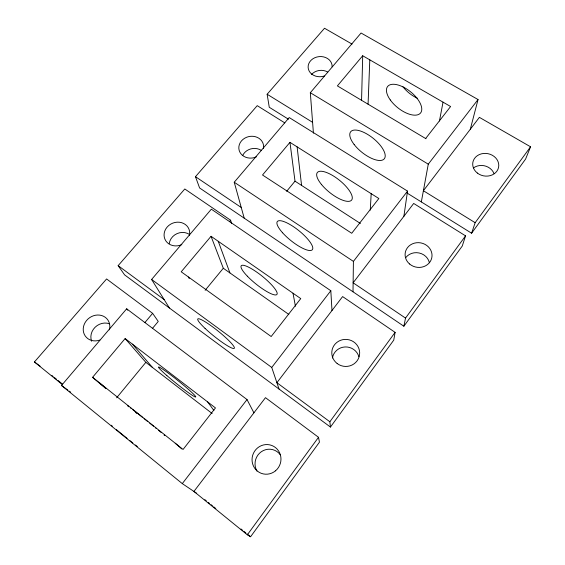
<?xml version="1.0" encoding="UTF-8"?>
<svg xmlns="http://www.w3.org/2000/svg" width="565" height="565" viewBox="0 0 565 565"><rect width="100%" height="100%" fill="white"/><g stroke="black" fill="none" stroke-linecap="round" stroke-linejoin="round"><path stroke-width="0.85" d="M353.005 291.801L353.415 261.397L407.534 191.111L289.209 117.562L234.242 182.234L244.207 218.161M361.565 100.33L362.702 55.751L450.602 106.524L425.65 138.51M368.069 104.207L369.8 59.848M370.273 210.124L371.184 193.668M403.883 216.303L407.534 191.111M330.447 427.062L329.861 421.751L276.899 382.703L342.616 296.583L395.105 332.368L393.749 340.13L330.447 427.062L124.597 274.88L118.142 265.656L184.79 188.985L230.605 220.216L231.615 223.408M421.335 201.924L428.277 164.168L478.039 99.539L361.063 33.017L310.319 92.724L313.427 133.163M439.443 121.002L443.038 102.159M284.831 122.909L257.23 105.655L195.476 176.69L199.607 187.968L403.869 326.231L405.529 318.088L465.553 235.859L413.693 203.449L353.125 282.811L405.529 318.088M470.306 129.258L478.039 99.539M465.553 235.859L462.248 246.058L403.869 326.231M407.111 193.075L471.598 233.218L475.158 222.702L530.563 146.801L479.388 117.358L423.39 190.737L475.158 222.702M530.563 146.801L525.605 159.048L471.598 233.218M250.578 536.75L319.451 442.162L318.512 437.296L265.479 397.668L193.915 491.437L247.336 534.808L250.578 536.75L247.166 533.982M247.336 534.808L318.512 437.296M329.861 421.751L395.105 332.368M182.297 483.619L247.025 399.554L126.666 308.808L61.514 385.471L182.297 483.619L196.677 493.294M279.054 389.066L271.744 367.455L330.815 290.742L211.338 209.184L151.604 279.47L169.422 308.024M116.637 397.809L145.834 362.349L125.133 338.555L92.575 377.314L105.945 388.699M205.144 290.318L223.302 268.255L211.042 236.29L181.21 271.8L271.172 336.528L300.757 298.603L211.042 236.29M286.681 191.288L295.008 181.167L289.958 142.345L378.847 198.513L351.727 233.274L262.52 175.009L289.958 142.345M152.607 328.223L158.257 321.436L152.628 313.342L106.594 278.948L34.437 361.953L62.249 384.532M144.852 322.622L152.628 313.342M229.475 221.572L230.605 220.216M362.702 55.751L337.39 85.894L426.003 138.743M288.454 119.208L269.265 107.265L267.139 94.249L324.515 28.25L352.044 44.091M310.319 92.724L428.277 164.168M267.139 94.249L312.593 122.315M295.008 181.167L360.392 223.465M234.242 182.234L353.415 261.397M195.476 176.69L241.255 207.503M223.302 268.255L288.807 314.423M127.45 405.543L128.46 406.291M151.604 279.47L271.744 367.455M61.514 385.471L67.864 390.111M69.269 391.142L70.681 392.174M118.142 265.656L164.154 299.577M164.097 435.135L164.599 435.502M34.437 361.953L40.066 366.134M125.133 338.555L215.47 407.93L183.067 449.458L92.575 377.314M145.834 362.349L212.15 413.509M130.261 407.669L131.419 408.573M132.733 409.597L137.295 413.199M137.839 413.629L140.021 415.374M140.572 415.805L142.26 417.161M144.047 418.587L147.811 421.61M149.739 423.164L153.539 426.229M51.754 375.379L53.117 376.488M54.473 377.589L56.521 379.249M57.877 380.351L62.644 384.221M204.89 499.672L206.253 500.774M208.294 502.433L209.664 503.542M211.028 504.651L212.391 505.76M213.754 506.861L215.802 508.521M241.029 529.002L242.392 530.111M243.755 531.213L245.803 532.873M155.34 427.691L156.47 428.616M135.699 412.507L136.794 413.396M158.596 430.346L161.237 432.522M128.149 406.263L128.742 406.772M99.836 383.105L103.19 385.966M104.525 387.103L105.867 388.247M175.242 443.221L181.725 448.914M164.387 435.163L164.754 435.495M132.387 344.127L152.479 367.469M126.666 308.808L127.725 310.178M207.659 401.934L213.895 410.487M247.025 399.554L253.918 412.817M188.442 277.005L189.226 278.566M218.26 241.304L229.913 272.916M293.016 293.228L295.417 306.244M297.119 146.872L301.569 185.412M330.815 290.742L331.987 310.51M417.464 98.289A20.99 10.608 38.8 0 1 402.972 86.798M473.548 167.883A12.734 11.06 11.2 0 1 493.958 173.497M311.463 74.573A11.71 9.895 -5 0 1 327.757 72.066M324.338 75.993A12.02 10.085 -5.1 0 1 308.412 69.184A12.02 10.085 -5.1 0 1 319.091 56.62A12.02 10.085 -5.1 0 1 332.121 66.84M405.741 257.654A13.122 12.042 11.2 0 1 419.131 252.979A13.122 12.042 11.2 0 1 429.393 262.718M242.653 155.573A12.126 10.65 -11.7 0 1 261.221 150.347M256.369 156.872A12.458 10.869 -11.7 0 1 239.122 150.205A12.458 10.869 -11.7 0 1 250.952 136.285A12.458 10.869 -11.7 0 1 263.396 148.602M332.453 358.019A13.539 13.165 8.8 0 1 345.003 346.959A13.539 13.165 8.8 0 1 358.86 356.677M169.274 243.48A12.67 11.399 -23.5 0 1 177.078 233.599A12.67 11.399 -23.5 0 1 189.635 234.567M181.831 244.603A13.03 11.66 -23.2 0 1 164.295 237.222A13.03 11.66 -23.2 0 1 177.071 222.186A13.03 11.66 -23.2 0 1 189.423 235.662M137.309 446.534A24.45 0.445 38.8 0 1 135.402 445.022M132.81 442.96A24.45 0.445 38.8 0 1 129.583 440.375M127.111 438.384A24.45 0.445 38.8 0 1 116.432 429.647M112.287 426.116A24.45 0.445 38.8 0 1 111.354 425.254M256.955 471.111A14.443 13.984 -72.4 0 1 261.312 451.739A14.443 13.984 -72.4 0 1 280.304 454.783M91.65 341.239A13.454 12.063 -38.5 0 1 95.118 327.241A13.454 12.063 -38.5 0 1 109.448 323.787M99.885 340.052A13.857 12.359 -37.9 0 1 83.267 330.461A13.857 12.359 -37.9 0 1 97.667 315.016A13.857 12.359 -37.9 0 1 109.412 329.833M354.142 144.492A21.576 8.991 38.8 0 0 384.264 158.829A21.576 8.991 38.8 0 0 364.044 132.478A21.576 8.991 38.8 0 0 354.142 144.492M477.333 173.045A13.094 11.3 10.8 0 0 498.57 167.367A13.094 11.3 10.8 0 0 481.309 153.871A13.094 11.3 10.8 0 0 477.333 173.045M390.274 99.927A21.131 10.219 38.8 0 0 420.537 113.007A21.131 10.219 38.8 0 0 401.496 86.233A21.131 10.219 38.8 0 0 390.274 99.927M282.571 232.773A22.459 6.363 38.8 0 0 312.332 249.702A22.459 6.363 38.8 0 0 289.661 224.326A22.459 6.363 38.8 0 0 282.571 232.773M409.576 263.989A13.504 12.338 10.6 0 0 431.745 257.979A13.504 12.338 10.6 0 0 414.364 243.155A13.504 12.338 10.6 0 0 409.576 263.989M321.605 184.628A21.979 7.825 38.8 0 0 351.578 200.116A21.979 7.825 38.8 0 0 330.264 174.19A21.979 7.825 38.8 0 0 321.605 184.628M205.053 328.385A23.412 3.256 38.8 0 0 234.284 348.301A23.412 3.256 38.8 0 0 208.81 324.169A23.412 3.256 38.8 0 0 205.053 328.385M337.15 363.514A13.948 13.518 7.3 0 0 359.538 354.898A13.948 13.518 7.3 0 0 340.504 340.335A13.948 13.518 7.3 0 0 337.15 363.514M247.364 276.2A22.89 4.986 38.8 0 0 276.899 294.464A22.89 4.986 38.8 0 0 252.979 269.632A22.89 4.986 38.8 0 0 247.364 276.2M275.501 470.822A14.888 14.415 -70.4 0 0 271.836 445.488A14.888 14.415 -70.4 0 0 252.195 461.852A14.888 14.415 -70.4 0 0 275.501 470.822M166.83 375.527A23.878 1.617 38.8 0 0 195.744 396.983A23.878 1.617 38.8 0 0 168.836 373.543A23.878 1.617 38.8 0 0 166.83 375.527"/></g></svg>
